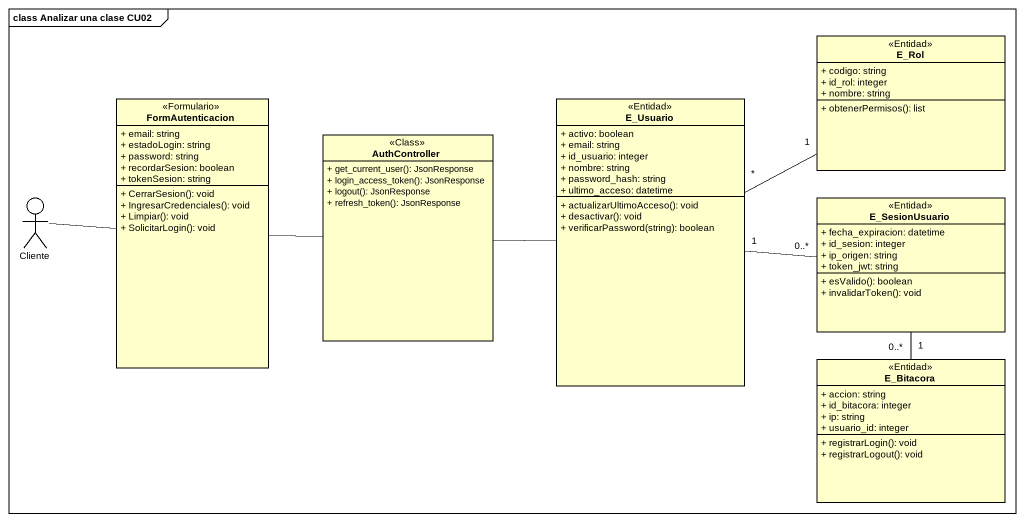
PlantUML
@startuml
mainframe class Analizar una clase CU02
allowmixing
hide circle
hide empty members
skinparam classAttributeIconSize 0
class E_Rol <<Entidad>> {
  + codigo: string
  + id_rol: integer
  + nombre: string
  + obtenerPermisos(): list
}
class FormAutenticacion <<Formulario>> {
  + email: string
  + estadoLogin: string
  + password: string
  + recordarSesion: boolean
  + tokenSesion: string
  + CerrarSesion(): void
  + IngresarCredenciales(): void
  + Limpiar(): void
  + SolicitarLogin(): void
}
class E_Usuario <<Entidad>> {
  + activo: boolean
  + email: string
  + id_usuario: integer
  + nombre: string
  + password_hash: string
  + ultimo_acceso: datetime
  + actualizarUltimoAcceso(): void
  + desactivar(): void
  + verificarPassword(string): boolean
}
class AuthController <<Class>> {
  + get_current_user(): JsonResponse
  + login_access_token(): JsonResponse
  + logout(): JsonResponse
  + refresh_token(): JsonResponse
}
actor Cliente
class E_SesionUsuario <<Entidad>> {
  + fecha_expiracion: datetime
  + id_sesion: integer
  + ip_origen: string
  + token_jwt: string
  + esValido(): boolean
  + invalidarToken(): void
}
class E_Bitacora <<Entidad>> {
  + accion: string
  + id_bitacora: integer
  + ip: string
  + usuario_id: integer
  + registrarLogin(): void
  + registrarLogout(): void
}
FormAutenticacion -right- AuthController
E_Usuario "*" -right- "1" E_Rol
E_Usuario "1" -right- "0..*" E_SesionUsuario
AuthController -right- E_Usuario
Cliente -right- FormAutenticacion
E_SesionUsuario "1" -- "0..*" E_Bitacora
@enduml
